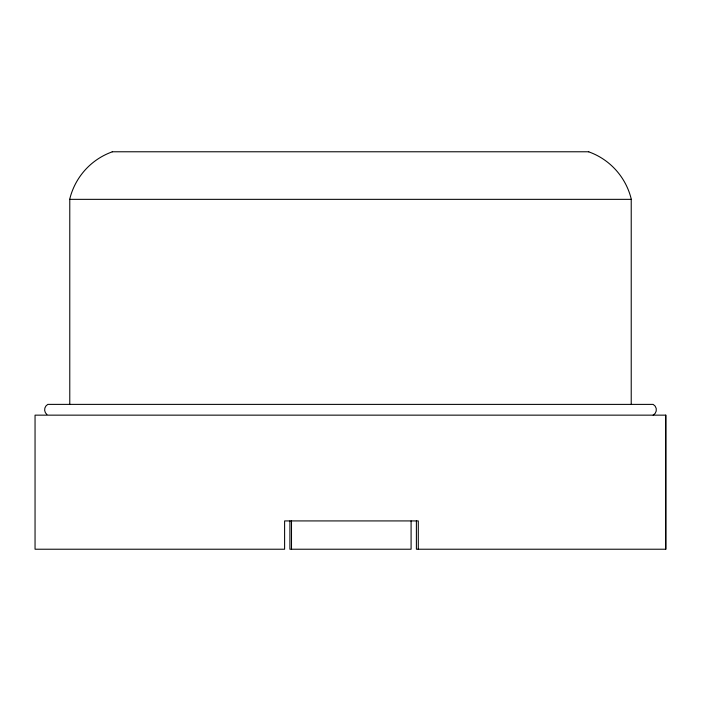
<?xml version="1.0" encoding="UTF-8"?>
<svg xmlns="http://www.w3.org/2000/svg" width="701" height="701" viewBox="0 0 701 701"><rect width="100%" height="100%" fill="white"/><g stroke="black" fill="none" stroke-linecap="round" stroke-linejoin="round"><path stroke-width="1.05" d="M112.213 151.775L588.787 151.775M665.582 415.15L665.582 549.225M631.224 404.381L631.224 199.347L69.776 199.347L69.776 404.381M418.287 549.225L418.287 520.922L284.606 520.922L284.606 549.225L35.05 549.225L35.05 415.15L665.95 415.15L665.95 549.225L416.394 549.225L416.394 520.922M411.093 520.922L411.093 549.225L289.907 549.225L289.907 520.922M291.493 520.922L291.493 549.225M653.157 415.132A6.081 6.037 -90 0 0 653.157 404.398L47.834 404.381A6.081 6.037 90 0 0 46.932 414.536M69.688 199.321A67.059 66.569 90 0 1 112.239 151.854M588.761 151.854A67.059 66.569 -90 0 1 631.312 199.321"/></g></svg>
